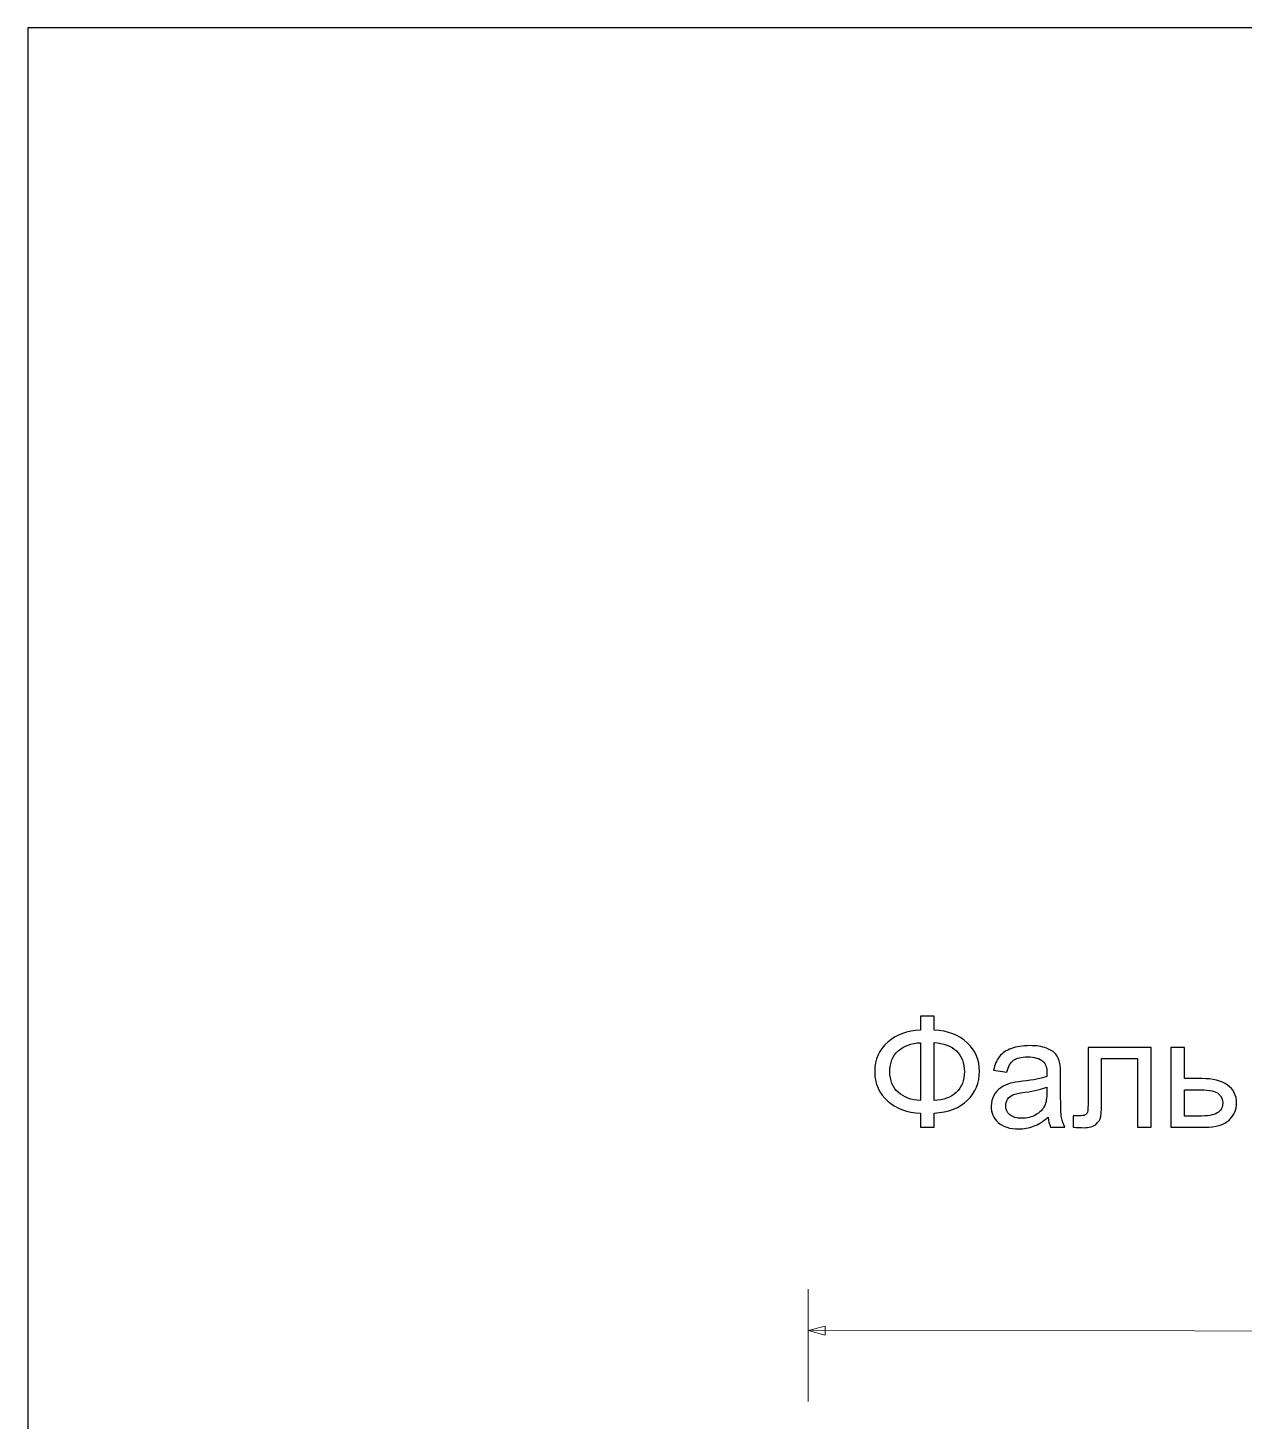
# Model space of a CAD drawing. Header units: centimetres. Extents: x -14.8 to 14.8, y -10.5 to 10.5.
# Drawn here: x -14.85 to -7.49, y 2.07 to 10.5 of the extents above; entities that cross this region are included whole.
import ezdxf

# ---------------------------------------------------------------- set-up
doc = ezdxf.new("R2010")
doc.units = ezdxf.units.CM
doc.header["$MEASUREMENT"] = 0
doc.layers.add('layer 1', color=7, linetype='Continuous')

msp = doc.modelspace()

# ---------------------------------------------------------------- linework, layer by layer
at = {"layer": 'layer 1', "color": 250}
msp.add_lwpolyline([(-14.85, -10.5), (14.85, -10.5), (14.85, 10.5), (-14.85, 10.5), (-14.85, -10.5)], close=True, dxfattribs=at)
for points, knots in [([(-9.45192, 4.43568), (-9.45192, 4.43568), (-9.45192, 4.52043), (-9.45192, 4.52043), (-9.45192, 4.52043), (-9.45192, 4.52043), (-9.36904, 4.52043), (-9.36904, 4.52043), (-9.36904, 4.52043), (-9.36904, 4.52043), (-9.36904, 4.43568), (-9.36904, 4.43568), (-9.36904, 4.43568), (-9.28414, 4.43118), (-9.2171, 4.40557), (-9.16805, 4.35886), (-9.16805, 4.35886), (-9.11885, 4.31214), (-9.09433, 4.25425), (-9.09433, 4.18502), (-9.09433, 4.18502), (-9.09433, 4.1172), (-9.11807, 4.05962), (-9.16572, 4.01212), (-9.16572, 4.01212), (-9.21337, 3.96479), (-9.28104, 3.93856), (-9.36904, 3.93374), (-9.36904, 3.93374), (-9.36904, 3.93374), (-9.36904, 3.84807), (-9.36904, 3.84807), (-9.36904, 3.84807), (-9.36904, 3.84807), (-9.45192, 3.84807), (-9.45192, 3.84807), (-9.45192, 3.84807), (-9.45192, 3.84807), (-9.45192, 3.93374), (-9.45192, 3.93374), (-9.45192, 3.93374), (-9.53077, 3.93685), (-9.59642, 3.96091), (-9.64888, 4.00607), (-9.64888, 4.00607), (-9.70134, 4.05108), (-9.72757, 4.11083), (-9.72757, 4.18502), (-9.72757, 4.18502), (-9.72757, 4.25937), (-9.70134, 4.31897), (-9.64904, 4.36367), (-9.64904, 4.36367), (-9.59673, 4.40837), (-9.53108, 4.43227), (-9.45192, 4.43568)], [0, 0, 0, 0, 0.0666667, 0.0666667, 0.0666667, 0.0666667, 0.1333333, 0.1333333, 0.1333333, 0.1333333, 0.2, 0.2, 0.2, 0.2, 0.2666667, 0.2666667, 0.2666667, 0.2666667, 0.3333333, 0.3333333, 0.3333333, 0.3333333, 0.4, 0.4, 0.4, 0.4, 0.4666667, 0.4666667, 0.4666667, 0.4666667, 0.5333333, 0.5333333, 0.5333333, 0.5333333, 0.6, 0.6, 0.6, 0.6, 0.6666667, 0.6666667, 0.6666667, 0.6666667, 0.7333333, 0.7333333, 0.7333333, 0.7333333, 0.8, 0.8, 0.8, 0.8, 0.8666667, 0.8666667, 0.8666667, 0.8666667, 1, 1, 1, 1]), ([(-9.45192, 4.35932), (-9.50687, 4.35684), (-9.55126, 4.3407), (-9.58525, 4.31059), (-9.58525, 4.31059), (-9.61924, 4.28048), (-9.63631, 4.23857), (-9.63631, 4.18471), (-9.63631, 4.18471), (-9.63631, 4.13148), (-9.61955, 4.08973), (-9.58602, 4.05931), (-9.58602, 4.05931), (-9.5525, 4.02889), (-9.5078, 4.01259), (-9.45192, 4.01011), (-9.45192, 4.01011), (-9.45192, 4.01011), (-9.45192, 4.35932), (-9.45192, 4.35932)], [0, 0, 0, 0, 0.1666667, 0.1666667, 0.1666667, 0.1666667, 0.3333333, 0.3333333, 0.3333333, 0.3333333, 0.5, 0.5, 0.5, 0.5, 0.6666667, 0.6666667, 0.6666667, 0.6666667, 1, 1, 1, 1]), ([(-9.36904, 4.36025), (-9.36904, 4.36025), (-9.36904, 4.00917), (-9.36904, 4.00917), (-9.36904, 4.00917), (-9.31208, 4.01197), (-9.26738, 4.02858), (-9.23463, 4.059), (-9.23463, 4.059), (-9.20189, 4.08942), (-9.18559, 4.13132), (-9.18559, 4.18471), (-9.18559, 4.18471), (-9.18559, 4.23717), (-9.20158, 4.27861), (-9.2337, 4.30934), (-9.2337, 4.30934), (-9.26583, 4.33992), (-9.31084, 4.35684), (-9.36904, 4.36025)], [0, 0, 0, 0, 0.1666667, 0.1666667, 0.1666667, 0.1666667, 0.3333333, 0.3333333, 0.3333333, 0.3333333, 0.5, 0.5, 0.5, 0.5, 0.6666667, 0.6666667, 0.6666667, 0.6666667, 1, 1, 1, 1]), ([(-8.67962, 3.9086), (-8.71004, 3.88268), (-8.73937, 3.86452), (-8.76746, 3.85381), (-8.76746, 3.85381), (-8.79556, 3.8431), (-8.82567, 3.83783), (-8.85795, 3.83783), (-8.85795, 3.83783), (-8.91103, 3.83783), (-8.95185, 3.85071), (-8.98041, 3.87663), (-8.98041, 3.87663), (-9.00897, 3.90239), (-9.02325, 3.93545), (-9.02325, 3.97565), (-9.02325, 3.97565), (-9.02325, 3.99924), (-9.01781, 4.02082), (-9.0071, 4.04037), (-9.0071, 4.04037), (-8.99624, 4.05993), (-8.98212, 4.07545), (-8.96473, 4.08724), (-8.96473, 4.08724), (-8.94719, 4.09904), (-8.92764, 4.10804), (-8.90575, 4.11409), (-8.90575, 4.11409), (-8.88961, 4.11828), (-8.86524, 4.12232), (-8.83281, 4.12636), (-8.83281, 4.12636), (-8.76669, 4.13412), (-8.7178, 4.14358), (-8.6866, 4.15445), (-8.6866, 4.15445), (-8.68629, 4.16562), (-8.68614, 4.17276), (-8.68614, 4.17571), (-8.68614, 4.17571), (-8.68614, 4.20893), (-8.6939, 4.23236), (-8.70942, 4.24602), (-8.70942, 4.24602), (-8.73037, 4.26449), (-8.76157, 4.27365), (-8.80285, 4.27365), (-8.80285, 4.27365), (-8.8415, 4.27365), (-8.87006, 4.26682), (-8.88837, 4.25331), (-8.88837, 4.25331), (-8.90684, 4.23981), (-8.92034, 4.21591), (-8.92919, 4.18145), (-8.92919, 4.18145), (-8.92919, 4.18145), (-9.00928, 4.19263), (-9.00928, 4.19263), (-9.00928, 4.19263), (-9.00198, 4.22693), (-8.99003, 4.25471), (-8.97327, 4.27582), (-8.97327, 4.27582), (-8.95651, 4.29693), (-8.93229, 4.31307), (-8.90063, 4.32455), (-8.90063, 4.32455), (-8.86913, 4.33588), (-8.83234, 4.34163), (-8.79075, 4.34163), (-8.79075, 4.34163), (-8.74946, 4.34163), (-8.71578, 4.33682), (-8.68986, 4.32704), (-8.68986, 4.32704), (-8.6641, 4.31726), (-8.64501, 4.30515), (-8.6329, 4.29041), (-8.6329, 4.29041), (-8.62079, 4.27566), (-8.61226, 4.25704), (-8.60729, 4.23453), (-8.60729, 4.23453), (-8.60465, 4.22057), (-8.60326, 4.19542), (-8.60326, 4.15926), (-8.60326, 4.15926), (-8.60326, 4.15926), (-8.60326, 4.05061), (-8.60326, 4.05061), (-8.60326, 4.05061), (-8.60326, 3.97472), (-8.60155, 3.92676), (-8.59813, 3.90643), (-8.59813, 3.90643), (-8.59487, 3.8861), (-8.58805, 3.86669), (-8.57811, 3.84807), (-8.57811, 3.84807), (-8.57811, 3.84807), (-8.66379, 3.84807), (-8.66379, 3.84807), (-8.66379, 3.84807), (-8.67201, 3.8653), (-8.67729, 3.88547), (-8.67962, 3.9086)], [0, 0, 0, 0, 0.0357143, 0.0357143, 0.0357143, 0.0357143, 0.0714286, 0.0714286, 0.0714286, 0.0714286, 0.1071429, 0.1071429, 0.1071429, 0.1071429, 0.1428571, 0.1428571, 0.1428571, 0.1428571, 0.1785714, 0.1785714, 0.1785714, 0.1785714, 0.2142857, 0.2142857, 0.2142857, 0.2142857, 0.25, 0.25, 0.25, 0.25, 0.2857143, 0.2857143, 0.2857143, 0.2857143, 0.3214286, 0.3214286, 0.3214286, 0.3214286, 0.3571429, 0.3571429, 0.3571429, 0.3571429, 0.3928571, 0.3928571, 0.3928571, 0.3928571, 0.4285714, 0.4285714, 0.4285714, 0.4285714, 0.4642857, 0.4642857, 0.4642857, 0.4642857, 0.5, 0.5, 0.5, 0.5, 0.5357143, 0.5357143, 0.5357143, 0.5357143, 0.5714286, 0.5714286, 0.5714286, 0.5714286, 0.6071429, 0.6071429, 0.6071429, 0.6071429, 0.6428571, 0.6428571, 0.6428571, 0.6428571, 0.6785714, 0.6785714, 0.6785714, 0.6785714, 0.7142857, 0.7142857, 0.7142857, 0.7142857, 0.75, 0.75, 0.75, 0.75, 0.7857143, 0.7857143, 0.7857143, 0.7857143, 0.8214286, 0.8214286, 0.8214286, 0.8214286, 0.8571429, 0.8571429, 0.8571429, 0.8571429, 0.8928571, 0.8928571, 0.8928571, 0.8928571, 0.9285714, 0.9285714, 0.9285714, 0.9285714, 1, 1, 1, 1]), ([(-8.43734, 4.33138), (-8.43734, 4.33138), (-8.05647, 4.33138), (-8.05647, 4.33138), (-8.05647, 4.33138), (-8.05647, 4.33138), (-8.05647, 3.84854), (-8.05647, 3.84854), (-8.05647, 3.84854), (-8.05647, 3.84854), (-8.13842, 3.84854), (-8.13842, 3.84854), (-8.13842, 3.84854), (-8.13842, 3.84854), (-8.13842, 4.2634), (-8.13842, 4.2634), (-8.13842, 4.2634), (-8.13842, 4.2634), (-8.3554, 4.2634), (-8.3554, 4.2634), (-8.3554, 4.2634), (-8.3554, 4.2634), (-8.3554, 4.02299), (-8.3554, 4.02299), (-8.3554, 4.02299), (-8.3554, 3.96696), (-8.35726, 3.93002), (-8.36083, 3.91202), (-8.36083, 3.91202), (-8.36455, 3.89417), (-8.37449, 3.87865), (-8.39078, 3.8653), (-8.39078, 3.8653), (-8.40723, 3.85195), (-8.43083, 3.84528), (-8.46171, 3.84528), (-8.46171, 3.84528), (-8.4808, 3.84528), (-8.50284, 3.84652), (-8.52768, 3.84885), (-8.52768, 3.84885), (-8.52768, 3.84885), (-8.52768, 3.91698), (-8.52768, 3.91698), (-8.52768, 3.91698), (-8.52768, 3.91698), (-8.49182, 3.91698), (-8.49182, 3.91698), (-8.49182, 3.91698), (-8.4749, 3.91698), (-8.4628, 3.91869), (-8.4555, 3.92226), (-8.4555, 3.92226), (-8.44821, 3.92567), (-8.4434, 3.93126), (-8.44091, 3.93887), (-8.44091, 3.93887), (-8.43859, 3.94647), (-8.43734, 3.97115), (-8.43734, 4.0129), (-8.43734, 4.0129), (-8.43734, 4.0129), (-8.43734, 4.33138), (-8.43734, 4.33138)], [0, 0, 0, 0, 0.0588235, 0.0588235, 0.0588235, 0.0588235, 0.1176471, 0.1176471, 0.1176471, 0.1176471, 0.1764706, 0.1764706, 0.1764706, 0.1764706, 0.2352941, 0.2352941, 0.2352941, 0.2352941, 0.2941176, 0.2941176, 0.2941176, 0.2941176, 0.3529412, 0.3529412, 0.3529412, 0.3529412, 0.4117647, 0.4117647, 0.4117647, 0.4117647, 0.4705882, 0.4705882, 0.4705882, 0.4705882, 0.5294118, 0.5294118, 0.5294118, 0.5294118, 0.5882353, 0.5882353, 0.5882353, 0.5882353, 0.6470588, 0.6470588, 0.6470588, 0.6470588, 0.7058824, 0.7058824, 0.7058824, 0.7058824, 0.7647059, 0.7647059, 0.7647059, 0.7647059, 0.8235294, 0.8235294, 0.8235294, 0.8235294, 0.8823529, 0.8823529, 0.8823529, 0.8823529, 1, 1, 1, 1]), ([(-7.93587, 4.33138), (-7.93587, 4.33138), (-7.85392, 4.33138), (-7.85392, 4.33138), (-7.85392, 4.33138), (-7.85392, 4.33138), (-7.85392, 4.14234), (-7.85392, 4.14234), (-7.85392, 4.14234), (-7.85392, 4.14234), (-7.75024, 4.14234), (-7.75024, 4.14234), (-7.75024, 4.14234), (-7.68257, 4.14234), (-7.63058, 4.1293), (-7.59395, 4.10307), (-7.59395, 4.10307), (-7.55748, 4.07684), (-7.53916, 4.04068), (-7.53916, 3.99459), (-7.53916, 3.99459), (-7.53916, 3.95423), (-7.55437, 3.91978), (-7.58495, 3.89106), (-7.58495, 3.89106), (-7.61537, 3.86235), (-7.6641, 3.84807), (-7.73115, 3.84807), (-7.73115, 3.84807), (-7.73115, 3.84807), (-7.93587, 3.84807), (-7.93587, 3.84807), (-7.93587, 3.84807), (-7.93587, 3.84807), (-7.93587, 4.33138), (-7.93587, 4.33138)], [0, 0, 0, 0, 0.1, 0.1, 0.1, 0.1, 0.2, 0.2, 0.2, 0.2, 0.3, 0.3, 0.3, 0.3, 0.4, 0.4, 0.4, 0.4, 0.5, 0.5, 0.5, 0.5, 0.6, 0.6, 0.6, 0.6, 0.7, 0.7, 0.7, 0.7, 0.8, 0.8, 0.8, 0.8, 1, 1, 1, 1]), ([(-8.68614, 4.09019), (-8.71594, 4.07809), (-8.76064, 4.06784), (-8.82024, 4.05946), (-8.82024, 4.05946), (-8.85407, 4.05465), (-8.87797, 4.04922), (-8.89194, 4.04316), (-8.89194, 4.04316), (-8.90591, 4.03711), (-8.91662, 4.02826), (-8.92422, 4.01678), (-8.92422, 4.01678), (-8.93183, 4.00514), (-8.93571, 3.99226), (-8.93571, 3.97798), (-8.93571, 3.97798), (-8.93571, 3.9564), (-8.92748, 3.93825), (-8.91088, 3.92381), (-8.91088, 3.92381), (-8.89427, 3.90938), (-8.87006, 3.90208), (-8.83824, 3.90208), (-8.83824, 3.90208), (-8.80673, 3.90208), (-8.77864, 3.90891), (-8.75396, 3.92272), (-8.75396, 3.92272), (-8.72944, 3.93638), (-8.71128, 3.95516), (-8.69979, 3.97891), (-8.69979, 3.97891), (-8.69095, 3.99738), (-8.6866, 4.02454), (-8.6866, 4.06039), (-8.6866, 4.06039), (-8.6866, 4.06039), (-8.68614, 4.09019), (-8.68614, 4.09019)], [0, 0, 0, 0, 0.0909091, 0.0909091, 0.0909091, 0.0909091, 0.1818182, 0.1818182, 0.1818182, 0.1818182, 0.2727273, 0.2727273, 0.2727273, 0.2727273, 0.3636364, 0.3636364, 0.3636364, 0.3636364, 0.4545455, 0.4545455, 0.4545455, 0.4545455, 0.5454545, 0.5454545, 0.5454545, 0.5454545, 0.6363636, 0.6363636, 0.6363636, 0.6363636, 0.7272727, 0.7272727, 0.7272727, 0.7272727, 0.8181818, 0.8181818, 0.8181818, 0.8181818, 1, 1, 1, 1]), ([(-7.85392, 3.91512), (-7.85392, 3.91512), (-7.76763, 3.91512), (-7.76763, 3.91512), (-7.76763, 3.91512), (-7.71563, 3.91512), (-7.67854, 3.92148), (-7.65634, 3.93421), (-7.65634, 3.93421), (-7.63415, 3.94694), (-7.62297, 3.9668), (-7.62297, 3.99381), (-7.62297, 3.99381), (-7.62297, 4.01476), (-7.6312, 4.03339), (-7.64765, 4.04984), (-7.64765, 4.04984), (-7.6641, 4.06614), (-7.70042, 4.07436), (-7.75676, 4.07436), (-7.75676, 4.07436), (-7.75676, 4.07436), (-7.85392, 4.07436), (-7.85392, 4.07436), (-7.85392, 4.07436), (-7.85392, 4.07436), (-7.85392, 3.91512), (-7.85392, 3.91512)], [0, 0, 0, 0, 0.125, 0.125, 0.125, 0.125, 0.25, 0.25, 0.25, 0.25, 0.375, 0.375, 0.375, 0.375, 0.5, 0.5, 0.5, 0.5, 0.625, 0.625, 0.625, 0.625, 0.75, 0.75, 0.75, 0.75, 1, 1, 1, 1])]:
    msp.add_open_spline(points, degree=3, knots=knots, dxfattribs=at)
at = {"layer": 'layer 1', "color": 155, "lineweight": 9}
for points in [[(-10.13056, 2.18778), (-10.13056, 2.18778), (-10.12993, 2.86813), (-10.12993, 2.86813)], [(-10.13016, 2.61814), (-10.13016, 2.61814), (-0.78219, 2.60939), (-0.78219, 2.60939)]]:
    msp.add_open_spline(points, degree=3, dxfattribs=at)
msp.add_open_spline([(-10.02859, 2.59082), (-10.02859, 2.59082), (-10.13016, 2.61814), (-10.13016, 2.61814), (-10.13016, 2.61814), (-10.13016, 2.61814), (-10.02854, 2.64526), (-10.02854, 2.64526), (-10.02854, 2.64526), (-10.02854, 2.64526), (-10.02859, 2.59082), (-10.02859, 2.59082)], degree=3, knots=[0, 0, 0, 0, 0.25, 0.25, 0.25, 0.25, 0.5, 0.5, 0.5, 0.5, 1, 1, 1, 1], dxfattribs=at)

doc.saveas('drawing.dxf')
